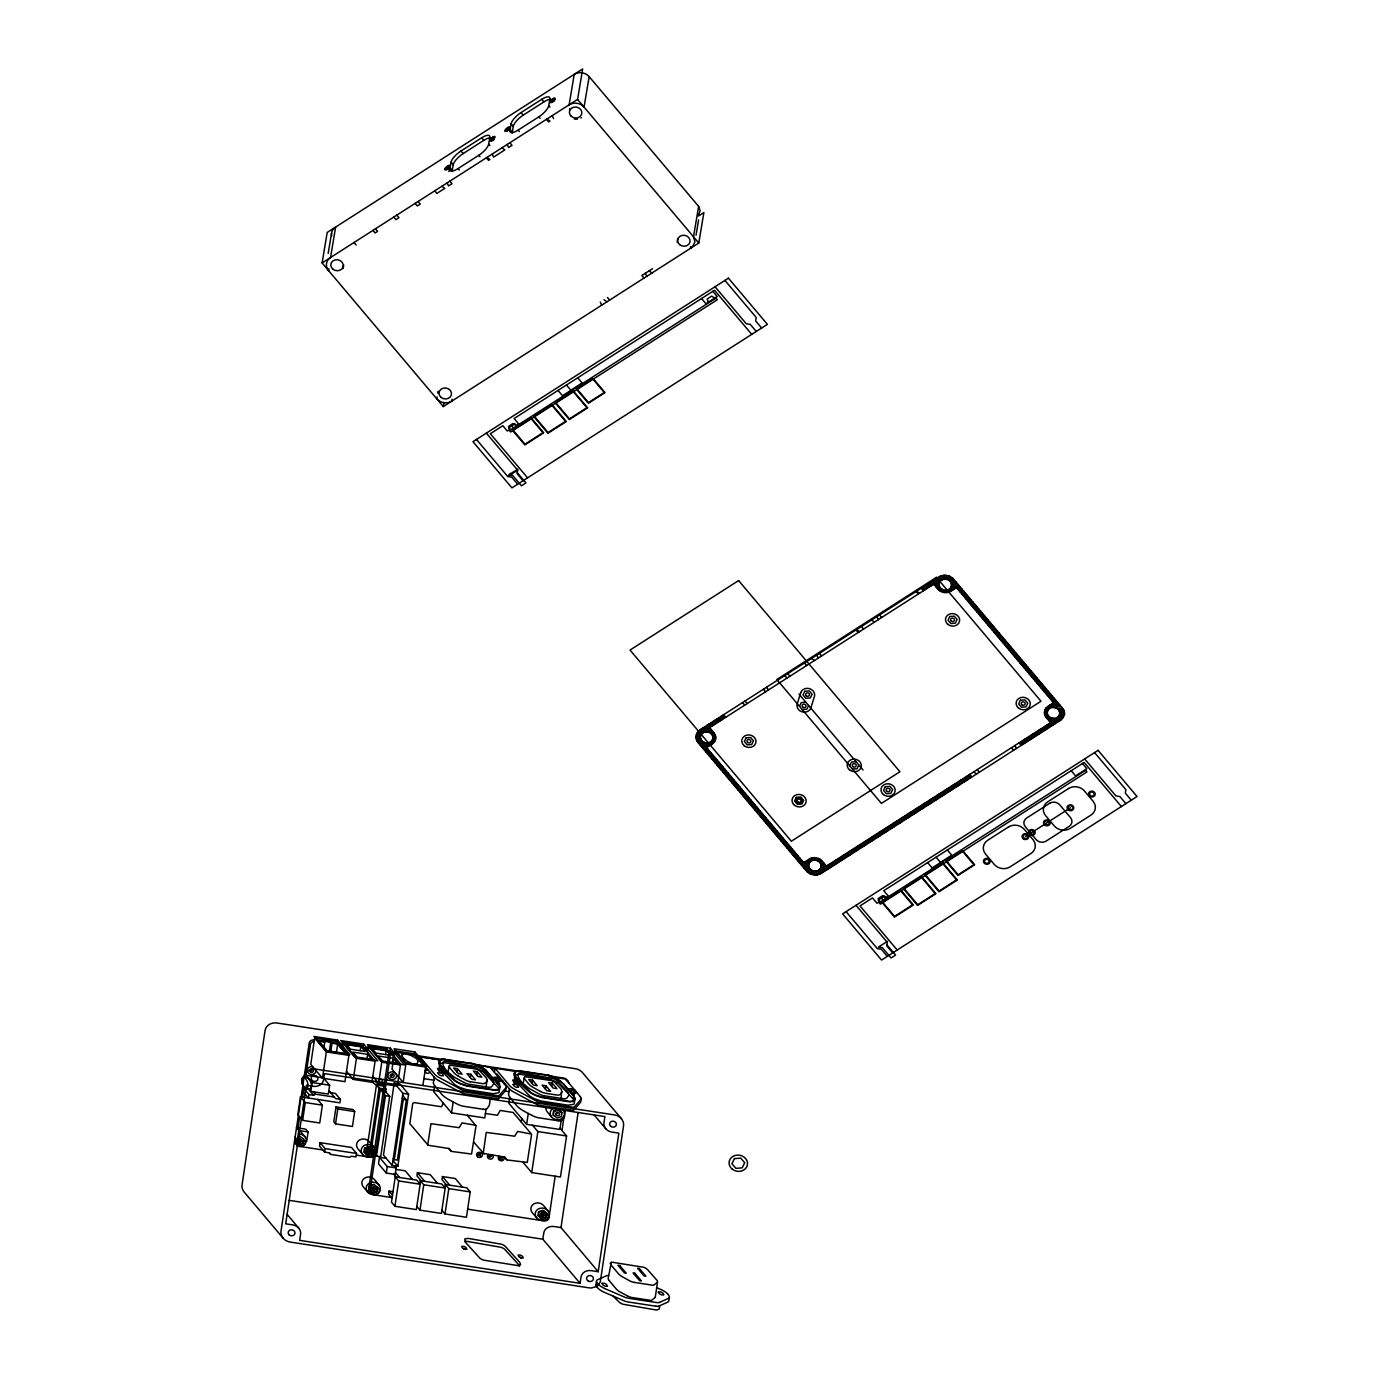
<?xml version="1.0" encoding="UTF-8"?>
<svg xmlns="http://www.w3.org/2000/svg" width="1379" height="1379" viewBox="0 0 1379 1379"><rect width="100%" height="100%" fill="white"/><g stroke="black" fill="none" stroke-linecap="round" stroke-linejoin="round"><path stroke-width="1.5" d="M477.91 1154.757L480.478 1155.998L480.323 1153.706L477.927 1154.654L479.668 1153.482M531.604 1134.624L527.261 1162.411L507.231 1159.98M561.184 1098.356L561.632 1089.806A7.464 6.55 9.5 0 0 561.15 1089.169L555.082 1082.601A16.738 14.669 9.5 0 0 551.359 1080.567L524.727 1076.654L524.554 1078.878L529.002 1084.239A15.583 13.652 9.5 0 0 533.535 1087.635L540.482 1091.478M499.767 1157.929L500.387 1159.36L502.197 1159.325L502.128 1157.084L499.646 1157.877L501.387 1156.809M301.708 1079.085L301.76 1081.532A15.634 13.704 9.5 0 0 302.811 1084.997L304.156 1087.186A10.48 9.188 9.5 0 1 302.949 1085.256A14.928 13.083 9.5 0 1 301.639 1080.378L302.725 1077.171L307.086 1077.568A3.672 3.223 9.5 0 1 308.913 1078.93L310.344 1081.067A15.634 13.704 9.5 0 1 311.378 1084.532L310.551 1088.807L306.069 1088.496A3.672 3.223 9.5 0 1 304.242 1087.152M328.771 1090.996L330.667 1092.651L335.338 1093.375L340.406 1099.373L339.889 1102.838L300.45 1096.805L297.795 1114.628L302.639 1120.369L319.738 1122.989L322.393 1105.165L317.549 1099.425M296.416 1138.778L295.933 1142.071A4.275 3.741 9.5 0 0 299.605 1146.414L322.807 1149.965M298.036 1127.988L299.691 1116.869M302.622 1097.132L304.121 1087.135M305.569 1077.344L310.465 1044.506A4.275 3.741 9.5 0 1 314.171 1041.404M297.399 1139.95L298.795 1130.556L296.416 1127.746L305.707 1129.16L308.103 1131.987L306.69 1141.364L297.399 1139.95L295.02 1137.123M314.671 1038.042L310.758 1064.347L322.445 1078.206L344.974 1081.653L348.887 1055.349L337.2 1041.507L314.671 1038.042L326.358 1051.901L348.887 1055.349M302.639 1120.369L305.293 1102.545L300.45 1096.805M340.406 1099.373L335.718 1098.667L334.39 1097.081L315.36 1094.168L313.619 1095.271L308.568 1089.272L303.897 1088.565L308.965 1094.564L308.448 1098.029L303.38 1092.03M323.875 1078.43L329.633 1085.239L328.323 1094.081L310.775 1091.392L312.085 1082.549L305.897 1075.206L321.997 1077.671M303.518 1138.83L303.346 1143.329L299.105 1144.725L297.64 1143.674M447.158 182.89L448.537 185.958L452.002 183.735L449.83 181.183M324.013 1047.057L324.737 1042.11L323.513 1040.662L330.805 1041.783L332.029 1043.231L337.665 1044.093L345.681 1053.59L327.116 1050.746L319.101 1041.248L324.737 1042.11M322.445 1078.206L326.358 1051.901M329.409 1051.108L330.805 1041.783M330.822 1051.315L332.029 1043.231M320.066 1142.639L319.549 1146.104L324.599 1152.103L329.305 1152.827L330.632 1154.413L349.663 1157.326L351.386 1156.205L356.041 1156.929L356.558 1153.465L351.507 1147.449L320.066 1142.639L325.116 1148.638L356.558 1153.465M346.439 1054.228L337.114 1043.179L337.579 1040.094L313.929 1036.456L326.306 1051.126L349.956 1054.763L337.579 1040.094M336.459 1052.177L337.665 1044.093M324.599 1152.103L325.116 1148.638M342.251 1047.488L343.009 1042.386L361.677 1045.248L375.088 1061.158L371.951 1082.274L353.283 1079.412L346.508 1071.38M336.028 1106.923L333.804 1121.834L335.545 1123.885L352.438 1126.471L354.662 1111.56L352.921 1109.509L336.028 1106.923L337.769 1108.975L354.662 1111.56M335.545 1123.885L337.769 1108.975M353.283 1079.412L356.437 1058.296L343.009 1042.386M492.2 154.069L493.561 157.137L504.869 149.897L501.922 147.829M360.264 1050.695L360.902 1046.402L346.232 1044.144L350.49 1049.195L365.159 1051.436L360.902 1046.402M363.642 1044.075L377.743 1060.796L354.782 1057.279L340.682 1040.559L363.642 1044.075L363.177 1047.161L343.733 1044.196M367.486 1052.143L368.365 1046.282L387.016 1049.126L400.444 1065.036L397.29 1086.152L378.639 1083.291L372.813 1076.396M366.969 1058.641L367.607 1054.349L352.938 1052.091L357.195 1057.141L371.882 1059.4L367.607 1054.349M507.213 144.45L508.592 147.519L512.023 145.312L509.885 142.726M364.642 1148.19L364.039 1152.172L368.124 1155.292L372.364 1153.895L372.951 1149.914L368.882 1146.794L364.642 1148.19L364.47 1152.689M385.724 1091.685L386.086 1089.203L383.483 1086.135L376.45 1085.049L367.107 1147.793L369.693 1150.862L372.52 1151.31M378.639 1083.291L381.776 1062.175L368.365 1046.282M369.693 1150.862L379.053 1088.134L376.45 1085.049M380.276 1089.582L371.296 1149.845L376.484 1155.998L380.707 1156.653L389.688 1096.391L384.5 1090.237L380.276 1089.582L385.465 1095.736L389.688 1096.391M385.62 1054.573L386.258 1050.281L371.572 1048.023L375.846 1053.073L390.516 1055.331L386.258 1050.281M371.83 1154.085L371.468 1156.516A7.119 6.24 9.5 0 1 362.384 1154.051A7.119 6.24 9.5 0 1 363.608 1145.897A7.119 6.24 9.5 0 1 372.985 1146.277L372.52 1149.396M377.967 1187.526L373.899 1184.406L369.658 1185.802L369.055 1189.801L373.14 1192.904L377.381 1191.525L377.536 1187.009M390.395 1048.178L404.512 1064.898L381.552 1061.382L367.435 1044.661L390.395 1048.178L389.929 1051.263L400.979 1064.364M369.486 1190.318L369.658 1185.802M374.812 1154.033L374.795 1154.154A4.275 3.741 9.5 0 1 370.02 1157.205L356.316 1155.102M384.707 1087.583L385.206 1084.308M370.951 1193.249L369.555 1191.594A4.275 3.741 9.5 0 1 368.71 1188.784L389.188 1051.332L390.585 1052.987L370.106 1190.439A4.275 3.741 9.5 0 0 373.778 1194.8L391.343 1197.489M376.484 1155.998L385.465 1095.736M392.325 1062.519L392.963 1058.227L378.294 1055.986L382.552 1061.037L397.221 1063.278L392.963 1058.227M394.739 1050.781L391.998 1069.19L403.168 1082.412L405.909 1064.019L394.739 1050.781L414.458 1053.797L434.213 1077.223M386.223 1158.36L379.466 1157.326L378.501 1163.842L386.292 1173.064L395.187 1174.425L396.169 1167.927L394.36 1165.789M394.222 1082.98L383.465 1155.102L392.222 1165.462L397.841 1166.324L408.598 1094.202L399.858 1083.842L394.222 1082.98L402.961 1093.34L408.598 1094.202M386.292 1173.064L387.258 1166.565L379.466 1157.326M392.222 1165.462L402.961 1093.34M393.032 1191.697L389.05 1191.094L388.585 1194.231L392.05 1198.317M402.651 1095.426L406.374 1099.839L397.411 1160.118L394.308 1159.636L403.289 1099.373L402.237 1098.149M552.255 115.629L553.617 118.697M395.239 1176.839L391.464 1202.195L394.928 1206.297L416.355 1209.59L420.147 1184.216L416.682 1180.114L395.239 1176.839L398.703 1180.941L420.147 1184.216M423.232 1065.45L414.441 1055.021L414.907 1051.936L394.049 1048.747L405.926 1062.795L426.766 1065.984L414.907 1051.936M394.928 1206.297L398.703 1180.941M419.475 1059.761L419.923 1056.762L440.349 1059.899A4.206 3.689 9.5 0 1 441.745 1059.4L443.642 1059.244A13.152 11.532 9.5 0 1 445.52 1059.417L471.273 1063.364A22.788 19.961 9.5 0 1 476.1 1064.674L490.338 1067.553L505.076 1085.014A4.171 3.654 9.5 0 1 506.196 1087.307L505.61 1090.41M422.888 1085.445L425.628 1067.036L405.909 1064.019M437.522 1183.32L430.231 1174.667L417.406 1172.702L416.941 1175.839L421.129 1180.803M433.489 1082.532L434.282 1077.292A14.876 13.032 9.5 0 0 438.608 1080.498M419.819 1183.837L420.285 1180.665L441.711 1183.958L445.176 1188.06L441.401 1213.434L419.974 1210.141L416.837 1206.418M439.28 1061.468L439.384 1068.087A12.583 11.015 9.5 0 0 440.625 1069.811L454.691 1084.601A35.389 31.01 9.5 0 0 459.931 1087.462L466.154 1089.548L492.924 1093.668L498.56 1092.84A2.568 2.258 9.5 0 0 499.095 1091.961L499.767 1087.669M419.974 1210.141L423.749 1184.768L420.285 1180.665M443.297 1103.114L441.539 1106.768L414.131 1102.579L412.717 1103.355L409.822 1123.626L428.111 1145.242L449.416 1148.604L451.554 1151.448L471.566 1154.033L476.014 1125.919L467.291 1115.266M448.209 1071.311L449.02 1065.95M456.914 1071.897L457.397 1068.587L453.622 1068.001L458.328 1073.569L462.103 1074.155L457.397 1068.587M490.441 1097.787L489.373 1104.975A2.413 2.103 9.5 0 1 489.062 1105.786L487.115 1108.526A2.137 1.879 9.5 0 1 486.063 1109.199L484.753 1117.938L451.519 1112.853L453.157 1101.942M462.568 1187.147L455.277 1178.511L442.452 1176.546L441.987 1179.683L446.175 1184.63M444.796 1188.008L445.331 1184.509L466.757 1187.784L470.222 1191.904L466.447 1217.261L445.003 1213.985L441.866 1210.262M445.003 1213.985L448.796 1188.612L445.331 1184.509M470.308 1077.568L470.808 1074.241L467.016 1073.672L471.721 1079.24L475.496 1079.826L470.808 1074.241M476.669 1074.93L477.151 1071.604L473.376 1071.035L478.082 1076.603L481.857 1077.189L477.151 1071.604M601.675 305.19L600.296 302.122M486.063 1086.842L487.08 1080.067M494.423 1072.397L495.044 1068.277L515.47 1071.414A4.206 3.689 9.5 0 1 516.866 1070.897A10.342 9.067 9.5 0 1 520.641 1070.966L546.394 1074.862M496.681 1075.086L496.854 1073.948L509.334 1088.738A14.876 13.032 9.5 0 0 513.729 1092.013L535.155 1103.596A14.807 12.98 9.5 0 0 540.24 1105.475M508.61 1094.047L509.403 1088.807M514.401 1072.983L514.505 1079.585A12.583 11.015 9.5 0 0 515.746 1081.326L529.812 1096.098A35.389 31.01 9.5 0 0 535.052 1098.977L541.275 1101.063L568.045 1105.182L573.681 1104.355A2.568 2.258 9.5 0 0 574.216 1103.476L574.888 1099.184M523.331 1082.825L524.141 1077.447M646.717 276.352L645.338 273.283M521.21 1121.834L521.71 1118.507M532.035 1083.411L532.518 1080.085L528.743 1079.516L533.449 1085.083L537.224 1085.669L532.518 1080.085M565.562 1109.302L564.494 1116.49A2.413 2.103 9.5 0 1 564.166 1117.3L562.236 1120.041A2.137 1.879 9.5 0 1 561.167 1120.713L559.874 1129.453L526.64 1124.368L528.278 1113.456M560.064 1128.246L566.579 1135.951L560.46 1176.994L531.725 1172.598L537.844 1131.556L532.535 1125.264M545.429 1089.065L545.929 1085.756L542.137 1085.17L546.842 1090.755L550.617 1091.323L545.929 1085.756M551.79 1086.428L552.272 1083.118L548.497 1082.532L553.203 1088.117L556.978 1088.686L552.272 1083.118M538.655 1211.693L538.051 1215.692L542.137 1218.812L546.377 1217.416L546.963 1213.417L542.895 1210.314L538.655 1211.693L538.482 1216.209M553.668 1110.94L553.065 1114.939L557.15 1118.041L561.391 1116.645L561.977 1112.663L557.909 1109.543L553.668 1110.94L553.496 1115.439M580.059 1283.315L542.843 1239.204L543.757 1233.033A9.119 7.998 9.5 0 1 553.944 1226.5L560.994 1227.586L598.21 1271.697L618.861 1133.142L611.811 1132.056A9.119 7.998 9.5 0 1 603.985 1122.765L604.898 1116.594L324.496 1073.638L323.582 1079.809A9.119 7.998 9.5 0 1 313.395 1086.324L306.345 1085.256L285.712 1223.811L292.744 1224.897A9.119 7.998 9.5 0 1 300.588 1234.188L299.674 1240.359L580.059 1283.315L580.99 1277.144A9.119 7.998 9.5 0 1 591.177 1270.628L598.21 1271.697M555.168 1176.201L548.963 1217.847A4.275 3.741 9.5 0 1 544.188 1220.898L467.653 1209.176M561.977 1130.521L563.89 1117.697M560.994 1227.586L578.129 1112.491M580.731 1101.89L581.197 1098.856M595.969 1284.625L596.521 1280.936A1.758 1.551 9.5 0 1 597.435 1279.815L606.329 1275.816A4.482 3.93 9.5 0 1 608.501 1275.592M655.301 1297.036L657.542 1281.901A4.034 3.534 9.5 0 0 656.507 1279.764L647.13 1269.145A17.582 15.41 9.5 0 0 643.907 1267.301L611.362 1262.095L608.122 1278.712A4.861 4.258 9.5 0 0 609.104 1280.401M659.8 1305.689L659.11 1309.24L656.542 1310.05L622.705 1304.189A22.219 19.478 9.5 0 1 619.412 1302.397L613.121 1296.122M669.349 1297.243L668.798 1300.949A1.758 1.551 9.5 0 1 667.884 1302.052L658.99 1306.051M816.799 655.059L818.178 658.128M861.841 626.238L863.22 629.307M876.854 616.62L878.233 619.688M971.316 777.36L969.937 774.291M1016.357 748.538L1014.978 745.47M562.184 1091.668L560.133 1094.719L558.133 1095.167A6.792 5.964 9.5 0 1 557.375 1095.098L545.394 1093.254A14.083 12.342 9.5 0 1 540.516 1091.444M322.1 262.941L327.202 232.465L582.662 68.95L577.577 99.409L322.1 262.941L443.297 406.564L698.774 243.032L703.876 212.573L698.446 216.055M328.168 253.46L331.563 233.137M328.909 268.733L328.598 270.629A10.687 9.36 9.5 0 1 330.546 257.528L335.631 227.07A10.687 9.36 9.5 0 0 331.649 236.033M343.112 268.612L343.716 264.975M489.976 137.831A11.394 3.827 -40.2 0 0 483.857 140.313L463.154 153.586A11.394 3.827 -40.2 0 0 453.226 164.756L452.105 171.461L449.95 168.893L451.071 162.188A11.394 3.827 -40.2 0 1 460.982 151.018L481.702 137.762A11.394 3.827 -40.2 0 1 489.804 137.4L491.562 139.486M437.126 396.962L436.815 398.859A10.687 9.36 9.5 0 0 451.743 401.151L452.071 399.255M437.764 393.153L438.091 391.24M443.297 406.564L443.986 402.496M448.83 169.686L449.882 168.91A11.394 3.827 -40.2 0 0 458.052 168.548L478.772 155.293A11.394 3.827 -40.2 0 0 488.683 144.105L489.804 137.4M551.048 99.512A11.394 3.827 -40.2 0 0 543.929 101.874L523.21 115.146A11.394 3.827 -40.2 0 0 513.298 126.316L512.178 133.022L510.006 130.453L511.126 123.748A11.394 3.827 -40.2 0 1 521.038 112.578L541.757 99.305A11.394 3.827 -40.2 0 1 549.859 98.96C548.721 108.079 560.253 95.703 551.738 101.236M510.006 130.453A11.394 3.827 -40.2 0 0 518.108 130.109L538.827 116.853A11.394 3.827 -40.2 0 0 548.739 105.666L549.859 98.96M569.561 110.32L569.855 108.493M589.161 76.638L584.058 107.114A10.687 9.36 9.5 0 0 569.131 104.821L574.216 74.363A10.687 9.36 9.5 0 1 589.161 76.638L698.619 206.35L700.118 210.642L698.722 214.796M677.158 242.187L677.778 238.55M690.655 246.531L690.327 248.444A12.997 11.394 9.5 0 0 692.465 246.72L694.947 241.946L693.516 236.809L698.619 206.35M696.05 235.188L698.601 219.95M574.905 1098.977L573.802 1101.338L569.751 1101.855L541.809 1097.563L535.552 1095.478A35.561 31.165 9.5 0 1 530.277 1092.599C524.847 1088.548 504.162 1070.483 520.417 1071.19L547.377 1075.344L553.634 1077.447A35.561 31.165 9.5 0 1 558.909 1080.326L563.08 1083.566M490.528 1155.154C485.856 1160.118 496.337 1154.413 488.787 1156.257M799.51 706.238L801.268 702.566L805.819 702.204M808.611 705.514L806.87 709.185L802.319 709.547M849.723 765.741L851.481 762.053L856.031 761.708M858.824 765.017L857.083 768.689L852.532 769.051M574.802 1099.546L573.026 1101.114L569.613 1101.356L541.861 1097.098L535.638 1095.012A35.389 31.01 9.5 0 1 530.398 1092.151L515.97 1076.93L514.539 1072.466A2.586 2.258 9.5 0 1 515.177 1071.621L518.745 1070.742A13.152 11.532 9.5 0 1 520.641 1070.931M657.352 1282.367L653.525 1285.297A6.878 6.033 9.5 0 1 652.767 1285.228L634.237 1282.384M655.111 1297.501L651.509 1300.449A6.516 5.706 9.5 0 1 650.509 1300.345L631.996 1297.518A14.186 12.428 9.5 0 1 627.117 1295.708M505.869 1087.807L498.836 1095.857L465.585 1090.927A14.807 12.98 9.5 0 1 460.517 1089.031M505.421 1090.806L498.388 1098.856L465.137 1093.909A14.807 12.98 9.5 0 1 460.069 1092.03L438.574 1080.567M580.99 1099.322L573.957 1107.371L540.706 1102.424M580.542 1102.304L573.509 1110.371L540.258 1105.424M498.56 1084.463L483.788 1068.811A35.561 31.165 9.5 0 0 478.513 1065.933L472.256 1063.83L445.314 1059.675C429.041 1058.969 449.726 1077.051 455.156 1081.084A35.561 31.165 9.5 0 0 460.431 1083.963L466.688 1086.066L495.578 1090.393L499.198 1089.462L499.594 1086.169M510.609 131.798L510.902 130.074M443.745 1073.034L443.866 1072.483A2.31 2.017 9.5 0 0 443.348 1071.707L443.021 1071.38A6.895 6.05 9.5 0 0 440.694 1070.052L438.66 1069.914L438.97 1071.052A10.118 8.86 9.5 0 0 441.59 1072.534L445.089 1072.69L443.642 1070.207A10.118 8.86 9.5 0 0 441.021 1068.725L437.643 1068.432L438.419 1070.569M439.298 1063.502L444.848 1062.761L471.79 1066.915L478.048 1069.018A35.561 31.165 9.5 0 1 483.322 1071.897L497.526 1086.824A11.032 9.67 9.5 0 1 499.232 1089.462M514.419 1075.017L519.969 1074.275L546.911 1078.43L553.169 1080.533A35.561 31.165 9.5 0 1 558.443 1083.411L572.647 1098.339M518.745 1084.583L520.314 1083.877L518.763 1081.722A10.118 8.86 9.5 0 0 516.142 1080.24L512.643 1080.085L514.091 1082.549A10.118 8.86 9.5 0 0 516.711 1084.049L519.021 1084.066A2.31 2.017 9.5 0 0 518.47 1083.222L518.142 1082.877A6.895 6.05 9.5 0 0 515.815 1081.567L513.678 1082.205M575.077 1093.219L576.646 1092.513L575.095 1090.358A10.118 8.86 9.5 0 0 572.475 1088.876L568.975 1088.703L570.423 1091.185A10.118 8.86 9.5 0 0 573.043 1092.685L575.353 1092.702A2.31 2.017 9.5 0 0 574.802 1091.858L574.474 1091.513A6.895 6.05 9.5 0 0 572.147 1090.203L570.01 1090.841M415.803 1055.4L441.745 1059.382L440.056 1060.123A2.586 2.258 9.5 0 0 439.418 1060.951L440.849 1065.415L455.277 1080.636A35.389 31.01 9.5 0 0 460.517 1083.515L466.74 1085.601L494.492 1089.841L498.526 1089.341L499.75 1086.842M652.543 268.681L641.838 275.524L644.01 278.093M570.837 390.205L582.093 383L577.715 377.812M570.958 390.343L562.511 395.756L558.012 390.429M573.578 391.102L555.237 402.858L569.337 419.578L587.695 407.822L572.509 390.136L509.472 430.507L510.713 431.972L573.767 391.619M476.444 439.47L507.713 476.496L517.608 470.153L486.356 433.127M940.478 862.392L951.734 855.17L947.356 849.981M940.599 862.53L932.152 867.925L927.653 862.599M1025.39 836.605L1070.432 807.766M552.134 101.494C558.667 96.013 547.153 101.839 552.134 101.494A11.394 3.827 -40.2 0 0 552.065 101.063M448.83 171.53L451.088 168.497M384.293 1083.618L385.62 1082.998M384.258 1083.894L382.483 1084.721A7.119 6.24 9.5 0 1 372.244 1080.946M659.541 1302.345L668.436 1298.363A1.758 1.551 9.5 0 0 669.367 1297.243M519.4 1265.836L520.572 1264.491L519.711 1262.319L505.024 1246.047A22.219 19.478 9.5 0 0 501.715 1244.254L468.291 1238.411L464.826 1238.876L465.223 1241.996L479.926 1258.269A22.219 19.478 9.5 0 0 483.219 1260.061L519.4 1265.836A8.377 7.343 9.5 0 0 518.9 1264.957L504.559 1249.133A22.219 19.478 9.5 0 0 501.267 1247.34L467.826 1241.496A5.74 5.033 9.5 0 0 464.93 1241.548M382.345 1082.498L378.794 1083.67L375.726 1081.481M298.709 1136.606L299.864 1136.227L303.949 1139.33M298.605 1137.296L299.864 1136.227M365.073 1148.707L369.313 1147.311L372.951 1149.914M554.099 1111.457L558.34 1110.061L561.977 1112.663M370.089 1186.319L373.899 1184.406M539.086 1212.21L543.326 1210.814L546.963 1213.417M573.992 1096.184L574.474 1094.65A6.567 5.74 9.5 0 0 571.251 1092.823M306.069 1088.496L307.689 1087.324L307.862 1083.997A15.634 13.704 9.5 0 0 306.81 1080.515L305.466 1078.344M546.963 119.008L549.911 121.076L548.618 121.904L546.446 119.335M486.908 157.447L489.855 159.516L488.562 160.343L486.391 157.775M441.866 186.286L444.814 188.337L436.919 193.405L434.747 190.836M652.008 272.973L649.044 270.905M606.967 301.794L604.019 299.743M507.713 476.496L511.695 477.117L517.659 484.184M943.788 575.336L949.39 576.181M939.995 576.319L952.734 578.284M937.858 577.577L954.406 580.111M935.876 578.852L942.116 579.801M949.7 580.973L955.94 581.921M933.876 580.128L940.34 581.111M951.01 582.748L957.474 583.748M931.894 581.404L939.409 582.559M951.493 584.403L958.991 585.558M929.894 582.679L939.03 584.075M951.389 586.023A6.274 5.499 9.5 0 0 943.288 579.387A6.274 5.499 9.5 0 0 941.116 588.661A6.274 5.499 9.5 0 0 951.389 586.023L960.525 587.368M927.912 583.955L932.894 584.713M934.376 584.937L939.168 585.679M950.803 587.454L955.595 588.195M957.078 588.419L962.059 589.178M925.912 585.23L930.894 585.989M935.91 586.747L939.944 587.368M949.579 588.85L953.596 589.471M958.612 590.229L963.593 590.988M923.93 586.489L928.912 587.264M937.444 588.574L941.995 589.264M947.045 590.04L951.613 590.746M960.146 592.039L965.128 592.815M926.912 588.54L921.93 587.764L923.275 590.867M939.185 590.419L949.407 591.987M961.68 593.866L966.645 594.625M921.999 589.35L924.93 589.798M963.197 595.676L968.179 596.435M964.731 597.486L969.713 598.245M916.604 591.177L919.552 593.246M966.265 599.296L971.247 600.055M967.799 601.106L972.781 601.882M969.316 602.933L974.298 603.692M970.85 604.743L975.832 605.502M972.385 606.553L977.366 607.312M973.919 608.363L978.9 609.122M975.453 610.173L980.417 610.949M976.97 612L981.951 612.759M978.504 613.81L983.486 614.569M980.038 615.62L985.02 616.379M981.572 617.43L986.554 618.188M983.106 619.24L988.071 620.016M984.623 621.067L989.605 621.826M986.157 622.877L991.139 623.636M987.692 624.687L992.673 625.445M989.226 626.497L994.207 627.255M990.743 628.307L995.724 629.083M992.277 630.134L997.258 630.892M993.811 631.944L998.792 632.702M995.345 633.754L1000.327 634.512M996.879 635.564L1001.844 636.34M998.396 637.374L1003.378 638.149M999.93 639.201L1004.912 639.959M871.562 620.016L874.51 622.067M1001.464 641.011L1006.446 641.769M1002.998 642.821L1007.98 643.579M1004.533 644.631L1009.497 645.406M1006.049 646.441L1011.031 647.216M1007.584 648.268L1012.565 649.026M1009.118 650.078L1014.099 650.836M1010.652 651.888L1015.634 652.646M856.549 629.634L859.496 631.685M1012.169 653.698L1017.15 654.473M1013.703 655.525L1018.685 656.283M1015.237 657.335L1020.219 658.093M1016.771 659.145L1021.753 659.903M1018.305 660.955L1023.27 661.713M1019.822 662.765L1024.804 663.54M1021.356 664.592L1026.338 665.35M1022.89 666.402L1027.872 667.16M1024.425 668.212L1029.406 668.97M1025.959 670.022L1030.923 670.78M1027.476 671.832L1032.457 672.607M1029.01 673.659L1033.991 674.417M1030.544 675.469L1035.526 676.227M1032.078 677.279L1037.06 678.037M1033.595 679.089L1038.577 679.847M1035.129 680.898L1040.111 681.674M1036.663 682.726L1041.645 683.484M1038.197 684.536L1043.179 685.294M1039.732 686.346L1044.696 687.104M1041.248 688.155L1046.23 688.914M1042.783 689.965L1047.764 690.741M1044.317 691.793L1049.298 692.551M1045.851 693.603L1050.832 694.361M811.507 658.455L814.455 660.507M1047.385 695.412L1052.349 696.171M1048.902 697.222L1053.884 697.981M1050.436 699.032L1055.418 699.808M1051.97 700.86L1056.952 701.618M1053.504 702.669L1058.486 703.428M1051.677 703.962L1060.003 705.238M1049.678 705.238L1061.537 707.048M1047.695 706.513L1053.556 707.41M1055.004 707.634L1063.605 709.564L1064.588 714.132L1062.106 718.89A12.997 11.394 9.5 0 1 1059.968 720.614L821.384 873.321A10.687 9.36 9.5 0 1 806.456 871.045L698.239 742.798A10.687 9.36 9.5 0 1 700.187 729.715L938.771 576.991A10.687 9.36 9.5 0 1 953.716 579.283L1063.157 708.978M1046.178 707.858L1049.695 708.392M1058.434 709.737L1064.174 710.616M1045.213 709.289L1048.212 709.754M1059.434 711.478L1064.622 712.271M1044.627 710.788L1047.454 711.219M1059.727 713.098L1064.64 713.839M1044.403 712.322L1047.23 712.753M1059.503 714.632L1064.295 715.373M1044.524 713.926L1047.54 714.391M1058.744 716.097L1063.64 716.856M1045.041 715.58L1048.557 716.115M1057.262 717.459L1062.657 718.287M1046.109 717.321L1052.091 718.235M1053.263 718.425L1061.296 719.648M1047.626 719.131L1059.451 720.941M1049.16 720.941L1057.469 722.217M1050.488 722.734L1055.469 723.492M1048.505 724.009L1053.487 724.768M1046.523 725.285L1051.487 726.043M1044.524 726.561L1049.505 727.319M1042.541 727.836L1047.506 728.595M1040.542 729.095L1045.523 729.87M1038.559 730.37L1043.524 731.146M1036.56 731.646L1041.541 732.421M1034.578 732.921L1039.559 733.68M1032.578 734.197L1037.56 734.955M1030.596 735.472L1035.577 736.231M1028.596 736.748L1033.578 737.506M1026.614 738.024L1031.595 738.782M1024.614 739.299L1029.596 740.058M1022.632 740.575L1027.614 741.333M1020.632 741.85L1025.614 742.609M1019.391 743.229L1023.632 743.884M1021.649 745.143L1018.702 743.091M722.906 715.167L724.251 715.373M720.907 716.442L725.785 717.183M718.924 717.718L723.906 718.476M716.925 718.993L721.906 719.752M714.943 720.269L719.924 721.027M712.943 721.545L717.925 722.303M710.961 722.82L715.942 723.579M708.961 724.096L713.943 724.854M706.979 725.354L711.96 726.13M704.979 726.63L709.961 727.405M702.997 727.905L710.771 729.095M700.997 729.181L712.305 730.922M699.136 730.474L713.839 732.732A9.119 7.998 9.5 0 1 712.219 743.971L706.582 747.573L803.733 862.668L809.352 859.065A9.119 7.998 9.5 0 1 822.108 861.013L826.435 866.15L1050.608 722.665L1046.282 717.528A9.119 7.998 9.5 0 1 1047.937 706.358L1053.573 702.756L956.44 587.644L950.803 591.246A9.119 7.998 9.5 0 1 938.065 589.298L933.721 584.179L709.564 727.664L713.891 732.783M976.608 773.981L973.66 771.912M697.808 731.853L703.221 732.68M711.357 733.921L714.994 734.49M696.912 733.3L701.583 734.007M712.529 735.679L715.598 736.162M968.885 774.964L970.747 775.257M696.326 734.783L700.739 735.455M712.926 737.317L715.77 737.765M966.903 776.239L971.385 776.929M696.05 736.317L700.429 736.989M712.805 738.73A6.274 5.499 9.5 0 0 704.703 732.094A6.274 5.499 9.5 0 0 702.532 741.368A6.274 5.499 9.5 0 0 712.805 738.73L715.598 739.316M964.904 777.515L969.885 778.273M696.085 737.903L700.635 738.61M712.098 740.351L715.063 740.816M962.921 778.79L967.903 779.549M696.412 739.54L701.515 740.316M710.754 741.73L714.15 742.247M960.922 780.066L965.903 780.824M697.136 741.23L703.979 742.264M707.841 742.867L712.736 743.609M958.939 781.341L963.921 782.1M698.395 742.988L710.771 744.884M956.94 782.617L961.921 783.375M699.929 744.815L708.789 746.16M954.957 783.893L959.939 784.651M701.446 746.625L706.789 747.435M952.975 785.151L957.94 785.927M702.98 748.435L707.961 749.193M950.976 786.426L955.957 787.202M704.514 750.245L709.495 751.003M948.993 787.702L953.958 788.478M706.048 752.055L711.03 752.831M946.994 788.978L951.975 789.736M707.582 753.882L712.547 754.641M945.011 790.253L949.976 791.012M709.099 755.692L714.081 756.45M943.012 791.529L947.994 792.287M710.633 757.502L715.615 758.26M941.03 792.804L946.011 793.563M712.167 759.312L717.149 760.07M939.03 794.08L944.012 794.838M713.701 761.122L718.683 761.897M937.048 795.355L942.029 796.114M715.236 762.949L720.2 763.707M935.048 796.631L940.03 797.39M716.752 764.759L721.734 765.517M933.066 797.907L938.048 798.665M718.287 766.569L723.268 767.327M931.066 799.165L936.048 799.941M719.821 768.379L724.802 769.137M929.084 800.441L934.066 801.216M721.355 770.189L726.337 770.964M927.084 801.716L932.066 802.492M722.872 772.016L727.853 772.774M925.102 802.992L930.084 803.75M724.406 773.826L729.388 774.584M923.103 804.267L928.084 805.026M725.94 775.636L730.922 776.394M921.12 805.543L926.102 806.301M727.474 777.446L732.456 778.221M919.138 806.818L924.102 807.577M729.008 779.256L733.973 780.031M917.138 808.094L922.12 808.852M730.525 781.083L735.507 781.841M915.156 809.37L920.121 810.128M732.059 782.893L737.041 783.651M913.157 810.645L918.138 811.404M733.594 784.703L738.575 785.461M911.174 811.921L916.156 812.679M735.128 786.513L740.109 787.288M909.175 813.179L914.156 813.955M736.662 788.323L741.626 789.098M907.192 814.455L912.174 815.23M738.179 790.15L743.16 790.908M905.193 815.73L910.174 816.506M739.713 791.96L744.694 792.718M903.211 817.006L908.192 817.764M741.247 793.77L746.229 794.528M901.211 818.281L906.193 819.04M742.781 795.58L747.763 796.355M899.229 819.557L904.21 820.315M744.298 797.407L749.28 798.165M897.229 820.833L902.211 821.591M745.832 799.217L750.814 799.975M895.247 822.108L900.228 822.867M747.366 801.027L752.348 801.785M893.247 823.384L898.229 824.142M748.9 802.837L753.882 803.595M891.265 824.659L896.247 825.418M750.435 804.646L755.399 805.422M889.283 825.935L894.247 826.693M751.951 806.474L756.933 807.232M887.283 827.193L892.265 827.969M753.486 808.284L758.467 809.042M885.301 828.469L890.265 829.244M755.02 810.094L760.001 810.852M883.301 829.744L888.283 830.52M756.554 811.903L761.536 812.662M881.319 831.02L886.301 831.778M758.088 813.713L763.052 814.489M879.319 832.295L884.301 833.054M759.605 815.541L764.587 816.299M877.337 833.571L882.319 834.329M761.139 817.351L766.121 818.109M875.337 834.847L880.319 835.605M762.673 819.16L767.655 819.919M873.355 836.122L878.337 836.881M764.207 820.97L769.189 821.729M871.356 837.398L876.337 838.156M765.724 822.78L770.706 823.556M869.373 838.673L874.355 839.432M767.258 824.608L772.24 825.366M867.374 839.949L872.355 840.707M768.792 826.417L773.774 827.176M865.391 841.207L870.373 841.983M770.327 828.227L775.308 828.986M863.392 842.483L868.374 843.258M771.861 830.037L776.825 830.796M861.41 843.758L866.391 844.534M773.378 831.847L778.359 832.623M859.427 845.034L864.392 845.792M774.912 833.674L779.893 834.433M857.428 846.31L862.409 847.068M776.446 835.484L781.428 836.243M855.445 847.585L860.41 848.344M777.98 837.294L782.962 838.053M853.446 848.861L858.427 849.619M779.514 839.104L784.479 839.863M851.464 850.136L856.428 850.895M781.031 840.914L786.013 841.69M849.464 851.412L854.446 852.17M782.565 842.741L787.547 843.5M847.482 852.687L852.463 853.446M784.099 844.551L789.081 845.31M845.482 853.963L850.464 854.721M785.634 846.361L790.615 847.12M843.5 855.221L848.481 855.997M787.15 848.171L792.132 848.93M841.5 856.497L846.482 857.273M788.685 849.981L793.666 850.757M839.518 857.772L844.5 858.531M790.219 851.808L795.2 852.567M837.518 859.048L842.5 859.806M791.753 853.618L796.734 854.377M835.536 860.324L840.518 861.082M793.287 855.428L798.251 856.187M811.197 858.169L820.608 859.617M833.537 861.599L838.518 862.358M794.804 857.238L799.786 858.014M808.852 859.393L813.851 860.168M817.488 860.72L822.487 861.479M831.554 862.875L836.536 863.633M796.338 859.048L801.32 859.824M806.853 860.668L810.852 861.272M820.04 862.685L824.021 863.306M829.555 864.15L834.536 864.909M797.872 860.875L802.854 861.634M804.871 861.944L809.507 862.651M820.919 864.409L825.556 865.116M827.572 865.426L832.554 866.184M799.406 862.685L808.818 864.133M821.143 866.012L830.554 867.46M800.94 864.495L808.663 865.684M820.85 867.546L828.572 868.736M802.457 866.305L809.042 867.322M820.005 868.994L826.573 870.011M803.991 868.115L810.18 869.08M818.402 870.339L824.59 871.287M805.526 869.942L822.608 872.545M807.129 871.769L820.539 873.821M809.973 873.769L817.23 874.889M316.98 1040.094L337.114 1043.179M370.503 1048.299L394.532 1052.143M397.118 1052.367L414.441 1055.021M476.272 1064.709L516.866 1070.897M314.378 1040.025L313.998 1039.973A4.275 3.741 9.5 0 0 309.224 1043.024L281.006 1231.188A10.687 9.36 9.5 0 0 290.193 1242.065L588.626 1287.779A12.997 11.394 9.5 0 0 591.574 1287.952L597.228 1286.279L600.296 1281.901L623.549 1125.764A10.687 9.36 9.5 0 0 614.379 1114.887L315.946 1069.156A10.687 9.36 9.5 0 0 304.001 1076.809M339.165 1043.817L342.716 1044.368M363.625 1047.575L368.072 1048.247M340.406 1045.299L342.526 1045.627M364.883 1049.057L367.883 1049.505M390.585 1052.987L394.325 1053.556M417.216 1057.072L419.819 1057.469M491.027 1068.38L494.94 1068.984M356.437 1058.296L375.088 1061.158M381.776 1062.175L400.444 1065.036M470.273 1081.739L482.254 1083.584A6.792 5.964 9.5 0 0 483.029 1083.67C485.563 1084.015 488.2 1080.446 486.511 1078.292A7.464 6.55 9.5 0 0 486.029 1077.654L479.961 1071.087A16.738 14.669 9.5 0 0 476.238 1069.053L449.606 1065.14L449.433 1067.363L453.881 1072.724A15.583 13.652 9.5 0 0 458.414 1076.12M543.981 1095.719L563.873 1098.77A6.843 5.999 9.5 0 0 564.632 1098.856L566.631 1098.408L568.751 1095.46A1.896 1.672 9.5 0 0 568.975 1094.943L567.631 1091.634L557.185 1080.671A26.339 23.081 9.5 0 0 553.272 1078.533L522.245 1072.914C512.436 1071.276 521.917 1084.032 525.296 1085.152A20.495 17.961 9.5 0 0 531.311 1089.651L539.068 1093.943A14.152 12.394 9.5 0 0 543.981 1095.771M433.851 1080.188L425.111 1078.843A5.757 5.033 9.5 0 1 423.905 1078.55M505.197 1091.117L508.972 1091.703M379.053 1088.134L386.086 1089.203M312.085 1082.549L329.633 1085.239M483.184 1109.285L463.292 1106.234A18.944 16.6 9.5 0 1 456.759 1103.803L448.882 1099.632A26.684 23.374 9.5 0 1 442.125 1094.736L434.644 1085.79L433.678 1091.703L451.519 1112.853M558.305 1120.799L538.413 1117.748A18.944 16.6 9.5 0 1 531.863 1115.318M403.289 1099.373L406.374 1099.839M485.425 1113.508L497.423 1115.249L500.163 1110.457L513.126 1112.474L531.484 1134.09L517.608 1131.418L514.763 1136.21L486.235 1132.4L483.236 1153.378L504.99 1157.119L506.903 1159.894L504.197 1156.998M308.965 1094.564L313.619 1095.271M537.844 1131.556L566.579 1135.951M305.293 1102.545L322.393 1105.165M298.795 1130.556L308.103 1131.987M387.258 1166.565L396.169 1167.927M395.945 1169.409L405.185 1170.823L412.476 1179.476M423.749 1184.768L445.176 1188.06M448.796 1188.612L470.222 1191.904M289.211 1200.351L542.843 1239.204M655.99 1306.241L627.824 1301.914A15.876 13.911 9.5 0 1 623.601 1300.604L604.312 1292.313A21.219 18.599 9.5 0 1 598.882 1289.055L597.452 1287.71A6.343 5.568 9.5 0 1 595.918 1285.245L595.969 1285.073M440.315 1059.917L419.923 1056.762L434.661 1074.224A14.876 13.032 9.5 0 0 439.056 1077.499L460.483 1089.082M484.098 1153.913L473.669 1142.036M521.365 1258.01L523.296 1257.924L522.469 1256.355A6.895 6.05 9.5 0 0 520.159 1255.045L517.987 1255.028L518.797 1256.597A6.895 6.05 9.5 0 0 521.107 1257.907L521.365 1258.01A6.878 6.033 9.5 0 0 519.573 1257.165M465.033 1249.374L466.947 1249.288L466.136 1247.719A6.895 6.05 9.5 0 0 463.827 1246.409L461.655 1246.392L462.465 1247.961A6.895 6.05 9.5 0 0 464.775 1249.271L465.033 1249.374A6.878 6.033 9.5 0 0 463.241 1248.529M656.68 1287.693L661.006 1289.555A21.219 18.599 9.5 0 1 666.436 1292.812L667.867 1294.157M604.864 1288.607L624.135 1296.932A15.876 13.911 9.5 0 0 628.376 1298.242L656.542 1302.534A5.447 4.758 9.5 0 0 659.576 1302.431M627.083 1295.743L620.481 1292.192A14.324 12.549 9.5 0 1 616.258 1289.02L609.07 1280.436M531.829 1115.37L524.003 1111.146A26.684 23.374 9.5 0 1 517.246 1106.251L509.696 1097.184L508.799 1103.217L526.64 1124.368M463.947 1082.446L456.139 1078.206A20.495 17.961 9.5 0 1 450.123 1073.689C446.796 1072.517 437.333 1059.761 447.124 1061.416L478.151 1067.018A26.339 23.081 9.5 0 1 482.064 1069.156L492.51 1080.136L493.854 1083.429A1.896 1.672 9.5 0 1 493.63 1083.963L491.51 1086.893L489.511 1087.341A6.843 5.999 9.5 0 1 488.752 1087.255L468.86 1084.222A14.152 12.394 9.5 0 1 463.982 1082.394M458.38 1076.189L465.361 1079.981A14.083 12.342 9.5 0 0 470.256 1081.791M485.787 1069.914L499.457 1085.928M475.738 1125.281L462.051 1122.902L459.19 1127.694L430.989 1123.661L427.697 1144.898M598.003 1284.004L599.434 1285.349A21.219 18.599 9.5 0 0 604.864 1288.589M563.666 1083.842L574.578 1097.443M577.577 99.409L698.774 243.032M724.94 280.42L756.192 317.446L755.675 320.945L761.656 328.012M756.244 331.477L750.279 324.393L746.298 323.789L715.029 286.763M751.745 334.356L714.512 290.245L514.108 418.526L518.607 423.87L516.125 425.456L514.832 423.905L508.523 427.938L509.816 429.49L507.351 431.075L502.835 425.732L490.338 433.73L527.571 477.841M712.822 291.331L717.201 296.519L705.945 303.725L701.566 298.536M714.736 298.105L711.702 296.089L707.134 299.019L708.427 302.139M548.739 105.666L549.962 107.114M1094.581 752.589L1125.85 789.615L1125.316 793.115L1131.297 800.199M541.757 99.305L543.929 101.874M1125.885 803.647L1119.92 796.579L1115.939 795.959L1084.687 758.933M1121.386 806.543L1084.153 762.432L883.749 890.696L888.248 896.04L885.766 897.626L884.473 896.091L878.164 900.125L879.457 901.659L876.992 903.245L872.493 897.919L859.996 905.917L897.212 950.028M538.827 116.853L540.034 118.284M1082.463 763.501L1086.859 768.689L1075.586 775.894L1071.207 770.706M521.038 112.578L523.21 115.146M916.087 591.505L918.259 594.073M518.108 130.109L519.331 131.557M511.126 123.748L513.298 126.316M1011.496 747.694L1013.651 750.262M488.683 144.105L489.89 145.553M481.702 137.762L483.857 140.313M607.501 297.502L609.673 300.07M478.772 155.293L479.978 156.723M460.982 151.018L463.154 153.586M977.142 769.672L979.314 772.24M856.031 629.944L858.203 632.513M458.052 168.548L459.259 169.996M451.071 162.188L453.226 164.756M593.073 379.259L604.243 392.498L588.488 402.582L577.318 389.343M819.471 653.353L821.643 655.921M418.078 201.489L420.25 204.058L417.32 205.936L415.148 203.368M804.388 663.006L806.56 665.574M962.714 851.429L973.884 864.667L958.129 874.751L946.959 861.53M573.474 391.808L586.902 407.701L569.441 418.871L556.03 402.978M566.459 385.017L571.389 390.86M787.737 673.676L789.891 676.244M396.807 215.124L398.962 217.692L395.928 219.623L393.756 217.072M784.806 675.555L786.961 678.106M943.133 863.978L956.543 879.871L939.099 891.041L925.671 875.148M798.993 694.102L863.047 770.016M936.1 857.186L941.03 863.047M552.083 405.495L565.511 421.388L548.049 432.558L534.638 416.665M766.448 687.294L768.603 689.862M375.416 228.811L377.57 231.379L375.105 232.965L372.933 230.396M763.414 689.241L765.569 691.81M921.741 877.665L935.152 893.575L917.707 904.745L904.279 888.834M531.26 418.82L542.947 432.678L524.934 444.21L513.247 430.351M514.488 424.129L516.229 426.18M513.953 424.456L513.091 423.439L508.523 426.37L509.385 427.387M745.056 700.98L747.211 703.549M511.678 425.921L513.402 427.973M742.574 702.566L744.746 705.134M354.024 242.514L356.178 245.066M900.901 891.006L912.588 904.848L894.575 916.38L882.888 902.538M508.851 427.731L510.592 429.783M884.129 896.298L885.87 898.35M883.611 896.643L882.732 895.609L878.164 898.539L879.026 899.573M881.319 898.108L883.043 900.159M723.665 714.684L725.819 717.252M878.509 899.901L880.233 901.952M517.28 472.652L525.933 482.909L521.434 485.804L512.764 475.548L508.782 474.928L517.797 469.17L517.091 473.652L523.072 480.737M510.247 473.359L511.971 475.41M855.997 905.296L887.266 942.34M886.921 944.839L895.574 955.095L891.075 957.974L882.405 947.718L878.423 947.097L887.438 941.34L886.731 945.822L892.713 952.906M887.3 956.371L881.336 949.286L877.354 948.683L846.103 911.64M621.446 1118.748L582.472 1072.586A10.687 9.36 9.5 0 0 575.422 1068.725L276.989 1022.994A10.687 9.36 9.5 0 0 265.044 1030.647L242.049 1185.009A10.687 9.36 9.5 0 0 244.169 1192.042L283.126 1238.204M568.045 1081.291L566.648 1079.636A4.275 3.741 9.5 0 0 563.821 1078.085L551.221 1076.154L554.048 1077.327A34.406 30.148 9.5 0 1 560.908 1081.412L573.095 1095.254M580.197 1096.529L565.459 1079.067L554.048 1077.327A25.994 22.788 9.5 0 0 546.394 1074.81A22.788 19.961 9.5 0 1 551.221 1076.172M594.125 1114.939L605.795 1128.763M551.686 1117.145L547.325 1111.991A7.119 6.24 9.5 0 1 545.894 1107.561M495.044 1068.277L509.782 1085.738A14.876 13.032 9.5 0 0 514.177 1089.014L535.604 1100.597A14.807 12.98 9.5 0 0 540.689 1102.476M611.328 1265.301L618.55 1273.868A14.324 12.549 9.5 0 0 622.774 1277.006L629.324 1280.626A14.186 12.428 9.5 0 0 634.237 1282.436M523.141 1162.411L531.725 1172.598M547.928 1210.693L543.585 1205.556A7.119 6.24 9.5 0 0 533.621 1204.022A7.119 6.24 9.5 0 0 532.328 1212.762L536.672 1217.898M448.64 1148.483L450.726 1150.948M371.727 1080.86L373.33 1082.756M442.452 1176.546L449.744 1185.182M417.406 1172.702L424.715 1181.355M393.274 1158.412L394.308 1159.636M392.946 1160.515L397.841 1166.324M329.322 1091.082L334.39 1097.081M373.761 1147L369.262 1141.657A7.119 6.24 9.5 0 0 359.298 1140.14A7.119 6.24 9.5 0 0 357.988 1148.879L362.815 1154.568M395.48 1172.546L399.669 1177.511M372.985 1146.277L372.83 1146.087A7.119 6.24 9.5 0 1 371.503 1156.24M393.773 1174.218L396.083 1176.959M313.361 1091.789L315.36 1094.168M308.655 1088.893L310.775 1091.392M389.05 1191.094L392.515 1195.179M378.932 1184.802L374.588 1179.648A7.119 6.24 9.5 0 0 364.625 1178.131A7.119 6.24 9.5 0 0 363.315 1186.854L367.676 1192.008M329.305 1152.827L330.632 1154.413M304.897 1136.606L300.398 1131.28A7.119 6.24 9.5 0 0 299.605 1130.487M296.778 1144.88L295.537 1143.398A4.275 3.741 9.5 0 1 294.692 1140.588M287.108 1214.365L298.778 1228.189M879.543 614.913L881.664 617.499M573.526 1095.512L575.06 1099.459M494.837 1079.205L497.043 1078.688A6.895 6.05 9.5 0 1 499.353 1079.998L499.698 1080.326A2.31 2.017 9.5 0 1 500.215 1081.102M499.732 1086.635L499.474 1083.273A6.567 5.74 9.5 0 0 496.147 1081.308M574.715 1097.667L575.026 1098.822M501.508 1080.826L499.974 1078.843A10.118 8.86 9.5 0 0 497.354 1077.361L493.854 1077.206L495.32 1079.671A10.118 8.86 9.5 0 0 497.922 1081.17L501.508 1080.826A2.413 2.12 9.5 0 1 502.473 1080.602M298.26 1139.502A1.965 1.724 9.5 0 1 301.191 1139.657A1.965 1.724 9.5 0 1 300.812 1142.191A1.965 1.724 9.5 0 1 297.985 1141.467M312.326 1068.984A1.965 1.724 9.5 0 1 309.689 1070.673M316.015 1070.604A4.413 3.878 9.5 0 1 311.292 1074.431A4.413 3.878 9.5 0 1 307.293 1069.69A4.413 3.878 9.5 0 1 312.912 1066.915M383.672 1084.066A4.413 3.878 9.5 0 1 376.26 1080.481M374.33 1153.447A4.413 3.878 9.5 0 1 367.297 1155.774A4.413 3.878 9.5 0 1 368.245 1149.138M305.121 1141.14A4.413 3.878 9.5 0 1 300.329 1146.018A4.413 3.878 9.5 0 1 297.33 1139.864M303.604 1076.947A3.672 3.223 9.5 0 1 305.38 1078.378M566.269 1080.033A4.275 3.741 9.5 0 1 568.889 1083.136M509.782 1097.132A6.068 5.326 9.5 0 1 508.472 1094.047M561.201 1120.782A6.343 5.55 9.5 0 1 558.305 1120.748M580.111 1096.598A4.171 3.654 9.5 0 1 581.317 1098.804M434.661 1085.618A6.068 5.326 9.5 0 1 433.351 1082.532M486.08 1109.285A6.343 5.55 9.5 0 1 483.184 1109.233M485.787 1069.914A34.406 30.148 9.5 0 0 478.909 1065.812A25.994 22.788 9.5 0 0 471.273 1063.312M441.745 1059.331A10.342 9.067 9.5 0 1 445.52 1059.468M503.697 1156.912A2.948 2.586 9.5 0 1 502.921 1160.36A2.948 2.586 9.5 0 1 498.939 1159.756A2.948 2.586 9.5 0 1 499.198 1156.223M492.837 1155.257A2.948 2.586 9.5 0 1 492.062 1158.705A2.948 2.586 9.5 0 1 488.08 1158.084A2.948 2.586 9.5 0 1 488.356 1154.568M504.955 1083.549A2.413 2.12 9.5 0 1 504.438 1084.273M502.697 1080.877A2.413 2.12 9.5 0 1 502.18 1081.584M429.834 1072.035A2.413 2.12 9.5 0 1 427.094 1073.276A2.413 2.12 9.5 0 1 425.18 1071.018A2.413 2.12 9.5 0 1 427.352 1069.104M427.576 1069.363A2.413 2.12 9.5 0 1 425.232 1070.656M392.791 1074.069A1.965 1.724 9.5 0 1 390.291 1075.672M611.397 1265.232A4.103 3.585 9.5 0 1 610.225 1263.095M667.798 1294.209A6.343 5.568 9.5 0 1 669.401 1296.622M659.024 1306.137A5.447 4.758 9.5 0 1 656.008 1306.154M598.072 1283.97A6.343 5.568 9.5 0 1 596.469 1281.539M299.898 1139.02A1.965 1.724 9.5 0 1 298.14 1140.399M299.088 1133.952A7.119 6.24 9.5 0 1 306.31 1141.295A7.119 6.24 9.5 0 1 297.278 1146.156M373.933 1187.216A1.965 1.724 9.5 0 1 371.796 1188.577M542.93 1213.106A1.965 1.724 9.5 0 1 540.809 1214.468M557.943 1112.353A1.965 1.724 9.5 0 1 555.806 1113.698M563.149 1110.198A7.119 6.24 9.5 0 1 561.546 1118.731A7.119 6.24 9.5 0 1 551.755 1117.231A7.119 6.24 9.5 0 1 552.703 1108.595M368.917 1149.586A1.965 1.724 9.5 0 1 366.78 1150.948M572.613 1098.356A11.032 9.67 9.5 0 1 574.353 1100.976M581.386 117.732A9.119 7.998 9.5 0 1 580.835 118.06M577.456 119.111A9.119 7.998 9.5 0 1 574.336 119.008M446.106 169.479C450.709 170.1 449.744 163.411 446.106 169.479M491.148 140.641C495.733 141.313 494.802 134.539 491.148 140.641M506.162 131.039C510.402 130.695 510.282 123.662 506.179 130.919M445.503 168.755C450.364 169.065 448.951 162.894 445.52 168.669M490.528 139.934C495.113 140.537 494.251 133.901 490.579 139.762M401.978 1054.849L402.771 1057.383L406.65 1060.813A22.219 19.478 9.5 0 0 409.942 1062.606C416.613 1067.605 422.026 1060.485 413.7 1057.004A22.219 19.478 9.5 0 0 410.408 1055.211L404.65 1053.677L401.978 1054.849M437.953 1072.879L438.85 1074.396A7.102 6.223 9.5 0 0 441.228 1075.741L443.469 1075.758L442.642 1074.138A7.102 6.223 9.5 0 0 440.246 1072.793L438.005 1072.776M513.074 1084.394L513.971 1085.911A7.102 6.223 9.5 0 0 516.349 1087.255L518.59 1087.273L517.763 1085.652A7.102 6.223 9.5 0 0 515.367 1084.308L513.074 1084.394M601.985 1283.384L602.864 1284.9A7.102 6.223 9.5 0 0 605.26 1286.245L607.501 1286.262L606.657 1284.642A7.102 6.223 9.5 0 0 604.278 1283.297L602.037 1283.28M658.317 1292.02L659.196 1293.536A7.102 6.223 9.5 0 0 661.592 1294.881L663.833 1294.898L663.006 1293.278A7.102 6.223 9.5 0 0 660.61 1291.916L658.317 1292.02M800.699 692.706L797.217 703.979A7.119 6.24 9.5 0 0 802.216 711.857A7.119 6.24 9.5 0 0 810.921 707.772L814.42 696.498A7.119 6.24 9.5 0 0 809.404 688.621A7.119 6.24 9.5 0 0 800.699 692.706M746.091 737.868L744.35 741.557L747.142 744.867L751.693 744.505L753.451 740.833L750.641 737.506L746.091 737.868M804.75 691.293L803.009 694.964L805.801 698.274L810.352 697.912L812.11 694.24L809.318 690.931L804.75 691.293M796.304 797.372L794.563 801.044L797.355 804.371L801.906 804.009L803.664 800.337L800.854 797.01L796.304 797.372M949.769 616.534L948.011 620.205L950.803 623.532L955.371 623.17L957.112 619.481L954.32 616.172L949.769 616.534M885.284 786.719L883.543 790.391L886.335 793.701L890.886 793.339L892.644 789.667L889.834 786.358L885.284 786.719M734.421 1158.601L731.973 1163.721L735.869 1168.358L742.212 1167.858L744.66 1162.738L740.764 1158.119L734.421 1158.601M1020.408 700.222L1018.65 703.911L1021.443 707.22L1025.993 706.858L1027.751 703.187L1024.959 699.877L1020.408 700.222M728.44 278.179L472.963 441.694L511.919 487.873L767.396 324.341L728.44 278.179M715.96 298.105L572.957 389.636L574.319 391.257L717.321 299.726L715.96 298.105M531.363 418.13L512.454 430.231L524.83 444.9L543.74 432.799L531.363 418.13M552.186 404.788L533.845 416.544L547.946 433.265L566.304 421.509L552.186 404.788M593.177 378.57L576.508 389.223L588.385 403.289L605.036 392.619L593.177 378.57M738.592 580.576L630.031 650.061L791.356 841.224L899.918 771.74L738.592 580.576M936.444 577.353L776.842 679.519L881.405 803.405L1041.007 701.239L936.444 577.353M1098.08 750.348L842.603 913.881L881.56 960.043L1137.037 796.51L1098.08 750.348M1085.601 770.292L942.598 861.823L943.977 863.444L1086.962 771.912L1085.601 770.292M942.167 862.323L879.112 902.676L880.354 904.159L943.408 863.788L942.167 862.323M901.004 890.3L882.095 902.418L894.471 917.087L913.381 904.969L901.004 890.3M921.844 876.975L903.486 888.714L917.604 905.434L935.945 893.695L921.844 876.975M943.236 863.271L924.878 875.027L938.996 891.748L957.336 879.992L943.236 863.271M962.818 850.74L946.166 861.41L958.026 875.458L974.677 864.788L962.818 850.74M1008.445 826.986L987.726 840.242A11.394 9.981 9.5 0 0 985.657 854.222L994.225 864.374A11.394 9.981 9.5 0 0 1010.152 866.822L1030.871 853.549A11.394 9.981 9.5 0 0 1032.957 839.587L1024.373 829.434A11.394 9.981 9.5 0 0 1008.445 826.986M1068.501 788.547L1047.781 801.802A11.394 9.981 9.5 0 0 1045.713 815.782L1054.28 825.935A11.394 9.981 9.5 0 0 1070.207 828.383L1090.927 815.11A11.394 9.981 9.5 0 0 1093.013 801.147L1084.446 790.977A11.394 9.981 9.5 0 0 1068.501 788.547M1049.712 803.267L1026.631 818.04A7.119 6.24 9.5 0 0 1025.321 826.762L1036.146 839.587A7.119 6.24 9.5 0 0 1046.109 841.121L1069.19 826.349A7.119 6.24 9.5 0 0 1070.483 817.609L1059.675 804.784A7.119 6.24 9.5 0 0 1049.712 803.267M619.74 1265.526L617.964 1265.267L624.446 1272.938L626.204 1273.196L619.74 1265.526M639.373 1268.542L637.615 1268.266L644.079 1275.937L645.855 1276.213L639.373 1268.542M634.874 1273.231L633.099 1272.972L639.58 1280.643L641.338 1280.901L634.874 1273.231M310.327 1071.811A1.965 1.724 9.5 0 0 313.533 1071A1.965 1.724 9.5 0 0 310.999 1068.915A1.965 1.724 9.5 0 0 310.327 1071.811M368.658 1154.016A1.965 1.724 9.5 0 0 371.882 1153.189A1.965 1.724 9.5 0 0 369.348 1151.12A1.965 1.724 9.5 0 0 368.658 1154.016M299.657 1143.45A1.965 1.724 9.5 0 0 302.863 1142.622A1.965 1.724 9.5 0 0 300.329 1140.554A1.965 1.724 9.5 0 0 299.657 1143.45M367.435 1152.551A1.965 1.724 9.5 0 0 370.641 1151.689A1.965 1.724 9.5 0 0 368.072 1149.655A1.965 1.724 9.5 0 0 367.435 1152.551M477.617 1156.791A2.948 2.586 9.5 0 0 482.391 1155.43A2.948 2.586 9.5 0 0 478.479 1152.396A2.948 2.586 9.5 0 0 477.617 1156.791M541.43 1216.054A1.965 1.724 9.5 0 0 544.636 1215.227A1.965 1.724 9.5 0 0 542.102 1213.158A1.965 1.724 9.5 0 0 541.43 1216.054M372.433 1190.163A1.965 1.724 9.5 0 0 375.64 1189.336A1.965 1.724 9.5 0 0 373.106 1187.267A1.965 1.724 9.5 0 0 372.433 1190.163M542.843 1217.709A1.965 1.724 9.5 0 0 546.05 1216.899A1.965 1.724 9.5 0 0 543.516 1214.813A1.965 1.724 9.5 0 0 542.843 1217.709M541.206 1219.277A4.413 3.878 9.5 0 0 548.446 1217.416A4.413 3.878 9.5 0 0 542.74 1212.744A4.413 3.878 9.5 0 0 541.206 1219.277M373.847 1191.818A1.965 1.724 9.5 0 0 377.053 1190.991A1.965 1.724 9.5 0 0 374.519 1188.922A1.965 1.724 9.5 0 0 373.847 1191.818M390.947 1076.947A1.965 1.724 9.5 0 0 394.153 1076.12A1.965 1.724 9.5 0 0 391.636 1074.051A1.965 1.724 9.5 0 0 390.947 1076.947M389.326 1078.499A4.413 3.878 9.5 0 0 396.566 1076.637A4.413 3.878 9.5 0 0 390.86 1071.966A4.413 3.878 9.5 0 0 389.326 1078.499M732.18 1169.099A9.257 8.119 9.5 0 0 747.349 1165.203A9.257 8.119 9.5 0 0 735.386 1155.395A9.257 8.119 9.5 0 0 732.18 1169.099M947.856 624.359A7.119 6.24 9.5 0 0 959.525 621.36A7.119 6.24 9.5 0 0 950.321 613.827A7.119 6.24 9.5 0 0 947.856 624.359M1018.495 708.048A7.119 6.24 9.5 0 0 1030.165 705.065A7.119 6.24 9.5 0 0 1020.96 697.515A7.119 6.24 9.5 0 0 1018.495 708.048M883.387 794.545A7.119 6.24 9.5 0 0 895.04 791.546A7.119 6.24 9.5 0 0 885.835 783.996A7.119 6.24 9.5 0 0 883.387 794.545M849.567 769.878A7.119 6.24 9.5 0 0 861.237 766.896A7.119 6.24 9.5 0 0 852.032 759.346A7.119 6.24 9.5 0 0 849.567 769.878M794.407 805.198A7.119 6.24 9.5 0 0 806.06 802.199A7.119 6.24 9.5 0 0 796.855 794.666A7.119 6.24 9.5 0 0 794.407 805.198M744.177 745.694A7.119 6.24 9.5 0 0 755.847 742.712A7.119 6.24 9.5 0 0 746.642 735.162A7.119 6.24 9.5 0 0 744.177 745.694M797.82 801.923A1.965 1.724 9.5 0 0 801.027 801.113A1.965 1.724 9.5 0 0 798.493 799.027A1.965 1.724 9.5 0 0 797.82 801.923M747.608 742.436A1.965 1.724 9.5 0 0 750.814 741.609A1.965 1.724 9.5 0 0 748.28 739.54A1.965 1.724 9.5 0 0 747.608 742.436M802.768 707.117A1.965 1.724 9.5 0 0 805.974 706.289A1.965 1.724 9.5 0 0 803.44 704.221A1.965 1.724 9.5 0 0 802.768 707.117M852.98 766.621A1.965 1.724 9.5 0 0 856.187 765.793A1.965 1.724 9.5 0 0 853.653 763.725A1.965 1.724 9.5 0 0 852.98 766.621M951.269 621.084A1.965 1.724 9.5 0 0 954.475 620.257A1.965 1.724 9.5 0 0 951.941 618.188A1.965 1.724 9.5 0 0 951.269 621.084M1021.908 704.79A1.965 1.724 9.5 0 0 1025.114 703.962A1.965 1.724 9.5 0 0 1022.58 701.894A1.965 1.724 9.5 0 0 1021.908 704.79M886.8 791.27A1.965 1.724 9.5 0 0 890.007 790.443A1.965 1.724 9.5 0 0 887.473 788.374A1.965 1.724 9.5 0 0 886.8 791.27M806.267 695.843A1.965 1.724 9.5 0 0 809.473 695.016A1.965 1.724 9.5 0 0 806.939 692.947A1.965 1.724 9.5 0 0 806.267 695.843M379.328 1082.394A1.965 1.724 9.5 0 0 382.552 1081.567A1.965 1.724 9.5 0 0 380.018 1079.498A1.965 1.724 9.5 0 0 379.328 1082.394M372.209 1193.369A4.413 3.878 9.5 0 0 379.449 1191.525A4.413 3.878 9.5 0 0 373.743 1186.854A4.413 3.878 9.5 0 0 372.209 1193.369M289.314 1234.963A3.413 2.999 9.5 0 0 294.916 1233.533A3.413 2.999 9.5 0 0 290.486 1229.913A3.413 2.999 9.5 0 0 289.314 1234.963M587.73 1280.695A3.413 2.999 9.5 0 0 593.332 1279.247A3.413 2.999 9.5 0 0 588.919 1275.627A3.413 2.999 9.5 0 0 587.73 1280.695M610.742 1126.315A3.413 2.999 9.5 0 0 616.327 1124.885A3.413 2.999 9.5 0 0 611.914 1121.265A3.413 2.999 9.5 0 0 610.742 1126.315M312.309 1080.584A3.413 2.999 9.5 0 0 317.911 1079.154A3.413 2.999 9.5 0 0 313.481 1075.534A3.413 2.999 9.5 0 0 312.309 1080.584M368.589 1192.921A7.119 6.24 9.5 0 0 380.259 1189.922A7.119 6.24 9.5 0 0 371.054 1182.389A7.119 6.24 9.5 0 0 368.589 1192.921M537.586 1218.812A7.119 6.24 9.5 0 0 549.256 1215.813A7.119 6.24 9.5 0 0 540.051 1208.28A7.119 6.24 9.5 0 0 537.586 1218.812M556.444 1115.283A1.965 1.724 9.5 0 0 559.65 1114.473A1.965 1.724 9.5 0 0 557.116 1112.388A1.965 1.724 9.5 0 0 556.444 1115.283M797.2 802.526A2.896 2.534 9.5 0 0 801.94 801.302A2.896 2.534 9.5 0 0 798.2 798.234A2.896 2.534 9.5 0 0 797.2 802.526M810.749 869.597A6.274 5.499 9.5 0 0 821.022 866.96A6.274 5.499 9.5 0 0 812.92 860.324A6.274 5.499 9.5 0 0 810.749 869.597M1049.333 716.89A6.274 5.499 9.5 0 0 1059.606 714.253A6.274 5.499 9.5 0 0 1051.505 707.617A6.274 5.499 9.5 0 0 1049.333 716.89M1029.613 834.605A3.344 2.93 9.5 0 0 1035.095 833.192A3.344 2.93 9.5 0 0 1030.768 829.658A3.344 2.93 9.5 0 0 1029.613 834.605M984.572 863.426A3.344 2.93 9.5 0 0 990.053 862.03A3.344 2.93 9.5 0 0 985.726 858.479A3.344 2.93 9.5 0 0 984.572 863.426M985.227 862.806A2.344 2.068 9.5 0 0 989.071 861.823A2.344 2.068 9.5 0 0 986.037 859.324A2.344 2.068 9.5 0 0 985.227 862.806M1030.268 833.967A2.344 2.068 9.5 0 0 1034.112 832.985A2.344 2.068 9.5 0 0 1031.078 830.503A2.344 2.068 9.5 0 0 1030.268 833.967M1090.324 795.528A2.344 2.068 9.5 0 0 1094.168 794.545A2.344 2.068 9.5 0 0 1091.134 792.063A2.344 2.068 9.5 0 0 1090.324 795.528M1045.282 824.366A2.344 2.068 9.5 0 0 1049.143 823.366A2.344 2.068 9.5 0 0 1046.092 820.884A2.344 2.068 9.5 0 0 1045.282 824.366M1044.627 824.987A3.344 2.93 9.5 0 0 1050.109 823.591A3.344 2.93 9.5 0 0 1045.782 820.04A3.344 2.93 9.5 0 0 1044.627 824.987M1089.669 796.166A3.344 2.93 9.5 0 0 1095.15 794.752A3.344 2.93 9.5 0 0 1090.823 791.218A3.344 2.93 9.5 0 0 1089.669 796.166M1068.208 809.887A3.344 2.93 9.5 0 0 1073.689 808.49A3.344 2.93 9.5 0 0 1069.363 804.94A3.344 2.93 9.5 0 0 1068.208 809.887M1068.88 809.266A2.344 2.068 9.5 0 0 1072.724 808.284A2.344 2.068 9.5 0 0 1069.69 805.784A2.344 2.068 9.5 0 0 1068.88 809.266M1023.184 838.725A3.344 2.93 9.5 0 0 1028.665 837.312A3.344 2.93 9.5 0 0 1024.338 833.778A3.344 2.93 9.5 0 0 1023.184 838.725M1023.839 838.087A2.344 2.068 9.5 0 0 1027.683 837.105A2.344 2.068 9.5 0 0 1024.649 834.605A2.344 2.068 9.5 0 0 1023.839 838.087M551.755 102.149A3.344 1.12 -40.2 0 0 555.03 98.15A3.344 1.12 -40.2 0 0 550.583 100.598A3.344 1.12 -40.2 0 0 551.755 102.149M506.714 130.971A3.344 1.12 -40.2 0 0 509.989 126.989A3.344 1.12 -40.2 0 0 505.541 129.419A3.344 1.12 -40.2 0 0 506.714 130.971M446.658 169.41A3.344 1.12 -40.2 0 0 449.933 165.428A3.344 1.12 -40.2 0 0 445.486 167.859A3.344 1.12 -40.2 0 0 446.658 169.41M491.7 140.589A3.344 1.12 -40.2 0 0 494.958 136.59A3.344 1.12 -40.2 0 0 490.528 139.038A3.344 1.12 -40.2 0 0 491.7 140.589M440.97 397.307A6.274 5.499 9.5 0 0 451.329 394.963A6.274 5.499 9.5 0 0 443.469 388.102A6.274 5.499 9.5 0 0 440.97 397.307M679.554 244.583A6.274 5.499 9.5 0 0 689.914 242.256A6.274 5.499 9.5 0 0 682.053 235.395A6.274 5.499 9.5 0 0 679.554 244.583M571.32 116.353A6.274 5.499 9.5 0 0 581.697 114.026A6.274 5.499 9.5 0 0 573.836 107.166A6.274 5.499 9.5 0 0 571.32 116.353M332.735 269.077A6.274 5.499 9.5 0 0 343.112 266.733A6.274 5.499 9.5 0 0 335.252 259.873A6.274 5.499 9.5 0 0 332.735 269.077"/></g></svg>
